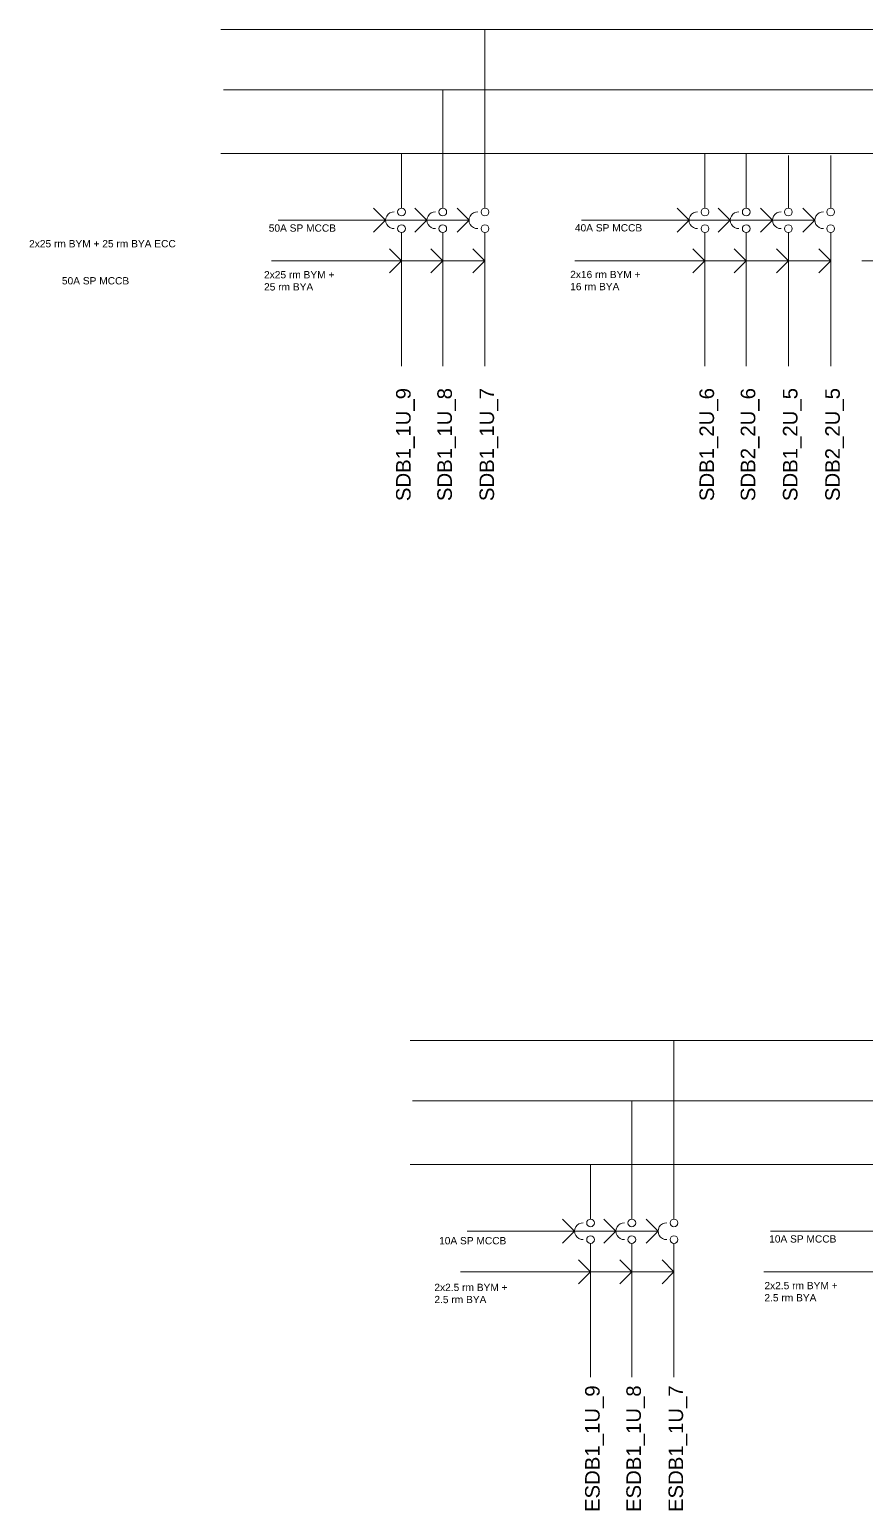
# Model space of a CAD drawing. Header units: inches. Extents: x 1065 to 31087, y 140 to 10961.
# Drawn here: x 2746 to 4121, y 7600 to 10040 of the extents above; entities that cross this region are included whole.
import ezdxf

# ---------------------------------------------------------------- set-up
doc = ezdxf.new("R2010")
doc.units = ezdxf.units.IN
doc.header["$MEASUREMENT"] = 0
doc.layers.add('6.Circuits', color=255, linetype='Continuous', lineweight=15)
doc.styles.add('Text 1', font='arial.ttf', dxfattribs={"height": 6})

msp = doc.modelspace()

# ---------------------------------------------------------------- linework, layer by layer
at = {"layer": '6.Circuits', "color": 242, "linetype": 'ByBlock', "true_color": 0xcd2027}
for p, q in [((5069.59223, 10039.98835), (3061.09223, 10039.98835)), ((5381.09223, 8373.98835), (3372.59223, 8373.98835))]:
    msp.add_line(p, q, dxfattribs=at)
at = {"layer": '6.Circuits', "linetype": 'ByBlock'}
for p, q in [((3496.09223, 9832.42033), (3496.09223, 10039.98835)), ((3426.59223, 9835.98835), (3426.59223, 9940.48835)), ((3358.59223, 9658.98835), (3144.09223, 9658.98835)), ((3358.59223, 9658.98835), (3496.09223, 9658.98835)), ((3858.59223, 9658.98835), (3644.09223, 9658.98835)), ((3858.59223, 9658.98835), (4065.85175, 9658.98835)), ((4331.59223, 9658.98835), (4117.09223, 9658.98835)), ((3807.59223, 8166.42033), (3807.59223, 8373.98835)), ((3738.09223, 8169.98835), (3738.09223, 8274.48835)), ((3670.09223, 7992.98835), (3455.59223, 7992.98835)), ((3670.09223, 7992.98835), (3807.59223, 7992.98835)), ((4170.09223, 7992.98835), (3955.59223, 7992.98835))]:
    msp.add_line(p, q, dxfattribs=at)
at = {"layer": '6.Circuits', "color": 40, "linetype": 'ByBlock', "true_color": 0xf8d731}
for p, q in [((5069.59223, 9940.48835), (3065.09223, 9940.48835)), ((5381.09223, 8274.48835), (3376.59223, 8274.48835))]:
    msp.add_line(p, q, dxfattribs=at)
at = {"layer": '6.Circuits', "color": 5, "linetype": 'ByBlock'}
for p, q in [((5069.59223, 9835.98835), (3061.09223, 9835.98835)), ((5381.09223, 8169.98835), (3372.59223, 8169.98835))]:
    msp.add_line(p, q, dxfattribs=at)
at = {"layer": '6.Circuits'}
for p, q in [((3358.59223, 9752.98835), (3358.59223, 9835.98835)), ((3426.59223, 9752.98835), (3426.59223, 9835.98835)), ((3858.59223, 9752.98835), (3858.59223, 9835.98835)), ((3926.59223, 9752.98835), (3926.59223, 9835.98835)), ((3496.09223, 9749.42033), (3496.09223, 9832.42033)), ((3996.09223, 9749.42033), (3996.09223, 9832.42033)), ((4065.85175, 9749.42033), (4065.85175, 9832.42033)), ((3332.3327, 9725.73835), (3312.58746, 9745.48359)), ((3358.59223, 9745.85231), (3358.59223, 9752.98835)), ((3400.3327, 9725.73835), (3380.58746, 9745.48359)), ((3426.59223, 9745.85231), (3426.59223, 9752.98835)), ((3469.8327, 9725.73835), (3450.08746, 9745.48359)), ((3496.09223, 9745.85231), (3496.09223, 9752.98835)), ((3832.3327, 9725.73835), (3812.58746, 9745.48359)), ((3858.59223, 9745.85231), (3858.59223, 9752.98835)), ((3900.3327, 9725.73835), (3880.58746, 9745.48359)), ((3926.59223, 9745.85231), (3926.59223, 9752.98835)), ((3969.8327, 9725.73835), (3950.08746, 9745.48359)), ((3996.09223, 9745.85231), (3996.09223, 9752.98835)), ((4039.59223, 9725.73835), (4019.84699, 9745.48359)), ((4065.85175, 9745.85231), (4065.85175, 9752.98835)), ((3332.3327, 9725.73835), (3155.09223, 9725.73835)), ((3332.3327, 9725.73835), (3312.58746, 9705.99312)), ((3469.8327, 9725.73835), (3332.3327, 9725.73835)), ((3400.3327, 9725.73835), (3380.58746, 9705.99312)), ((3469.8327, 9725.73835), (3450.08746, 9705.99312)), ((3832.3327, 9725.73835), (3655.09223, 9725.73835)), ((3832.3327, 9725.73835), (3812.58746, 9705.99312)), ((4039.59223, 9725.73835), (3832.3327, 9725.73835)), ((3900.3327, 9725.73835), (3880.58746, 9705.99312)), ((3969.8327, 9725.73835), (3950.08746, 9705.99312)), ((4039.59223, 9725.73835), (4019.84699, 9705.99312)), ((3358.59223, 9705.62439), (3358.59223, 9700.48835)), ((3358.59223, 9485.48835), (3358.59223, 9700.48835)), ((3426.59223, 9705.62439), (3426.59223, 9700.48835)), ((3426.59223, 9485.48835), (3426.59223, 9700.48835)), ((3496.09223, 9705.62439), (3496.09223, 9700.48835)), ((3496.09223, 9485.48835), (3496.09223, 9700.48835)), ((3858.59223, 9705.62439), (3858.59223, 9700.48835)), ((3858.59223, 9485.48835), (3858.59223, 9700.48835)), ((3926.59223, 9705.62439), (3926.59223, 9700.48835)), ((3926.59223, 9485.48835), (3926.59223, 9700.48835)), ((3996.09223, 9705.62439), (3996.09223, 9700.48835)), ((3996.09223, 9485.48835), (3996.09223, 9700.48835)), ((4065.85175, 9705.62439), (4065.85175, 9700.48835)), ((4065.85175, 9485.48835), (4065.85175, 9700.48835)), ((3358.59223, 9658.98835), (3338.84699, 9678.73359)), ((3426.59223, 9658.98835), (3406.84699, 9678.73359)), ((3496.09223, 9658.98835), (3476.34699, 9678.73359)), ((3858.59223, 9658.98835), (3838.84699, 9678.73359)), ((3926.59223, 9658.98835), (3906.84699, 9678.73359)), ((3996.09223, 9658.98835), (3976.34699, 9678.73359)), ((4065.85175, 9658.98835), (4046.10651, 9678.73359)), ((3358.59223, 9658.98835), (3338.84699, 9639.24312)), ((3426.59223, 9658.98835), (3406.84699, 9639.24312)), ((3496.09223, 9658.98835), (3476.34699, 9639.24312)), ((3858.59223, 9658.98835), (3838.84699, 9639.24312)), ((3926.59223, 9658.98835), (3906.84699, 9639.24312)), ((3996.09223, 9658.98835), (3976.34699, 9639.24312)), ((4065.85175, 9658.98835), (4046.10651, 9639.24312)), ((3670.09223, 8086.98835), (3670.09223, 8169.98835)), ((3738.09223, 8086.98835), (3738.09223, 8169.98835)), ((3807.59223, 8083.42033), (3807.59223, 8166.42033)), ((3643.8327, 8059.73835), (3624.08746, 8079.48359)), ((3670.09223, 8079.85231), (3670.09223, 8086.98835)), ((3711.8327, 8059.73835), (3692.08746, 8079.48359)), ((3738.09223, 8079.85231), (3738.09223, 8086.98835)), ((3781.3327, 8059.73835), (3761.58746, 8079.48359)), ((3807.59223, 8079.85231), (3807.59223, 8086.98835)), ((3643.8327, 8059.73835), (3466.59223, 8059.73835)), ((3643.8327, 8059.73835), (3624.08746, 8039.99312)), ((3781.3327, 8059.73835), (3643.8327, 8059.73835)), ((3711.8327, 8059.73835), (3692.08746, 8039.99312)), ((3781.3327, 8059.73835), (3761.58746, 8039.99312)), ((4143.8327, 8059.73835), (3966.59223, 8059.73835)), ((3670.09223, 8039.62439), (3670.09223, 8034.48835)), ((3670.09223, 7819.48835), (3670.09223, 8034.48835)), ((3738.09223, 8039.62439), (3738.09223, 8034.48835)), ((3738.09223, 7819.48835), (3738.09223, 8034.48835)), ((3807.59223, 8039.62439), (3807.59223, 8034.48835)), ((3807.59223, 7819.48835), (3807.59223, 8034.48835)), ((3670.09223, 7992.98835), (3650.34699, 8012.73359)), ((3738.09223, 7992.98835), (3718.34699, 8012.73359)), ((3807.59223, 7992.98835), (3787.84699, 8012.73359)), ((3670.09223, 7992.98835), (3650.34699, 7973.24312)), ((3738.09223, 7992.98835), (3718.34699, 7973.24312)), ((3807.59223, 7992.98835), (3787.84699, 7973.24312))]:
    msp.add_line(p, q, dxfattribs=at)
for centre in [(3358.59223, 9739.48835), (3426.59223, 9739.48835), (3496.09223, 9739.48835), (3858.59223, 9739.48835), (3926.59223, 9739.48835), (3996.09223, 9739.48835), (4065.85175, 9739.48835), (3358.59223, 9711.98835), (3426.59223, 9711.98835), (3496.09223, 9711.98835), (3858.59223, 9711.98835), (3926.59223, 9711.98835), (3996.09223, 9711.98835), (4065.85175, 9711.98835), (3670.09223, 8073.48835), (3738.09223, 8073.48835), (3807.59223, 8073.48835), (3670.09223, 8045.98835), (3738.09223, 8045.98835), (3807.59223, 8045.98835)]:
    msp.add_circle(centre, 6.36396, dxfattribs=at)
for centre in [(3346.09223, 9725.73835), (3414.09223, 9725.73835), (3483.59223, 9725.73835), (3846.09223, 9725.73835), (3914.09223, 9725.73835), (3983.59223, 9725.73835), (4053.35175, 9725.73835), (3657.59223, 8059.73835), (3725.59223, 8059.73835), (3795.09223, 8059.73835)]:
    msp.add_arc(centre, 13.75953, 87.86789506, 272.13210494, dxfattribs=at)

# ---------------------------------------------------------------- texts
at = {"layer": '6.Circuits', "char_height": 12, "attachment_point": 1, "style": 'Text 1'}
for s, width, heights, insert in [('{\\fArial Baltic|b0|i0|c186|p34;5}0{\\fArial Baltic|b0|i0|c186|p34;A SP MCCB}', 234.9454297, [37.98024], (3139.77823, 9719.02877)), ('4{\\fArial Baltic|b0|i0|c186|p34;0A SP MCCB}', 234.9454297, [37.98024], (3644.29904, 9719.39516)), ('{\\fArial Baltic|b0|i0|c186|p34;2x}2{\\fArial Baltic|b0|i0|c186|p34;5 rm BYM + }2{\\fArial Baltic|b0|i0|c186|p34;5 rm BYA} ECC', 234.9454297, [37.98024], (2744.86289, 9693.17959)), ('{\\fArial Baltic|b0|i0|c186|p34;2x}2{\\fArial Baltic|b0|i0|c186|p34;5 rm BYM + }25{\\fArial Baltic|b0|i0|c186|p34; rm BYA}', 123.7362579, [33.83899], (3132.01612, 9642.09501)), ('{\\fArial Baltic|b0|i0|c186|p34;2x}16{\\fArial Baltic|b0|i0|c186|p34; rm BYM + }16{\\fArial Baltic|b0|i0|c186|p34; rm BYA}', 123.7362579, [33.83899], (3636.53693, 9642.4614)), ('5{\\fArial Baltic|b0|i0|c186|p34;0A SP MCCB}', 234.9454297, [37.98024], (2798.90538, 9632.08582)), ('1{\\fArial Baltic|b0|i0|c186|p34;0A SP MCCB}', 234.9454297, [37.98024], (3964.39921, 8053.09777)), ('1{\\fArial Baltic|b0|i0|c186|p34;0A SP MCCB}', 234.9454297, [37.98024], (3420.49368, 8050.18041)), ('{\\fArial Baltic|b0|i0|c186|p34;2x2}.{\\fArial Baltic|b0|i0|c186|p34;5 rm BYM + 2}.{\\fArial Baltic|b0|i0|c186|p34;5 rm BYA}', 123.7362579, [33.83899], (3412.73157, 7973.24665)), ('{\\fArial Baltic|b0|i0|c186|p34;2x2}.{\\fArial Baltic|b0|i0|c186|p34;5 rm BYM + 2}.{\\fArial Baltic|b0|i0|c186|p34;5 rm BYA}', 123.7362579, [33.83899], (3956.63709, 7976.16401))]:
    msp.add_mtext_dynamic_manual_height_columns(s, width=width, gutter_width=30, heights=heights, dxfattribs=dict(at, insert=insert))
at = {"layer": '6.Circuits', "char_height": 24, "attachment_point": 1, "rotation": 90, "style": 'Text 1'}
for s, insert in [('{\\fArial Baltic|b0|i0|c186|p34;SDB1_1U_9}', (3349.59223, 9262.98835)), ('{\\fArial Baltic|b0|i0|c186|p34;SDB1_1U_8}', (3417.59223, 9262.98835)), ('{\\fArial Baltic|b0|i0|c186|p34;SDB1_1U_7}', (3487.09223, 9262.98835)), ('{\\fArial Baltic|b0|i0|c186|p34;SDB1_2U_6}', (3849.59223, 9262.98835)), ('{\\fArial Baltic|b0|i0|c186|p34;SDB2_2U_6}', (3917.59223, 9262.98835)), ('{\\fArial Baltic|b0|i0|c186|p34;SDB1_2U_5}', (3987.09223, 9262.98835)), ('{\\fArial Baltic|b0|i0|c186|p34;SDB2_2U_5}', (4056.85175, 9262.98835)), ('{\\fArial Baltic|b0|i0|c186|p34;ESDB1_1U_}9', (3661.09223, 7596.98835)), ('{\\fArial Baltic|b0|i0|c186|p34;ESDB1_1U_}8', (3729.09223, 7596.98835)), ('ESDB1_1U_7', (3798.59223, 7596.98835))]:
    msp.add_mtext_dynamic_manual_height_columns(s, width=14.5, gutter_width=30, heights=[0], dxfattribs=dict(at, insert=insert))

doc.saveas('drawing.dxf')
